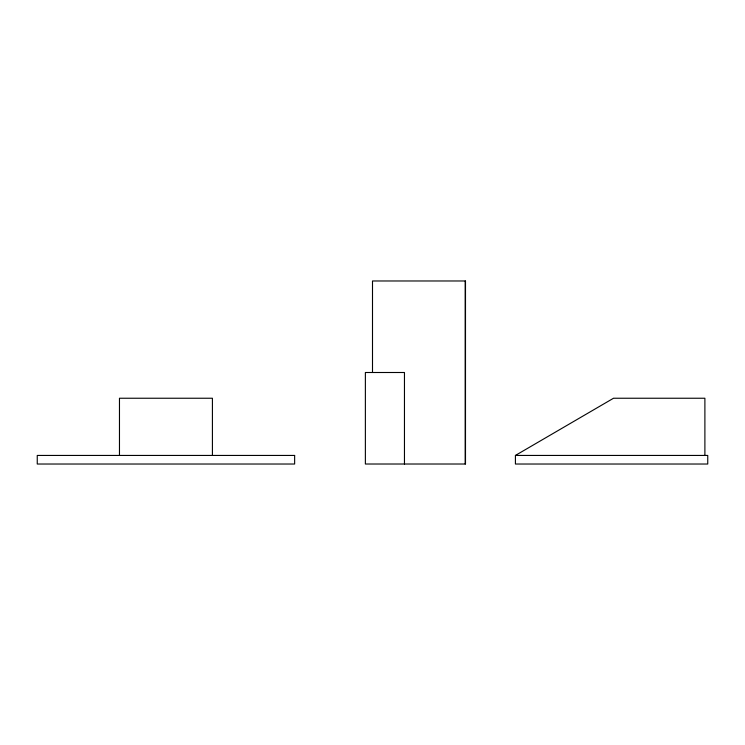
<?xml version="1.0" encoding="UTF-8"?>
<svg xmlns="http://www.w3.org/2000/svg" width="745" height="745" viewBox="0 0 745 745"><rect width="100%" height="100%" fill="white"/><g stroke="black" fill="none" stroke-linecap="round" stroke-linejoin="round"><path stroke-width="1.12" d="M515.419 455.437L707.75 455.437L707.75 464.023L515.419 464.023L515.419 455.437L613.526 398.24L704.891 398.24L704.891 455.437M465.225 280.977L465.225 464.014M404.461 464.014L404.461 372.5L365.376 372.5L365.376 464.014L465.495 464.014L465.495 280.977L372.5 280.977L372.5 372.5M212.418 455.437L212.418 398.24L119.47 398.24L119.47 455.437M294.638 455.437L37.25 455.437L37.25 464.023L294.638 464.023L294.638 455.437"/></g></svg>
